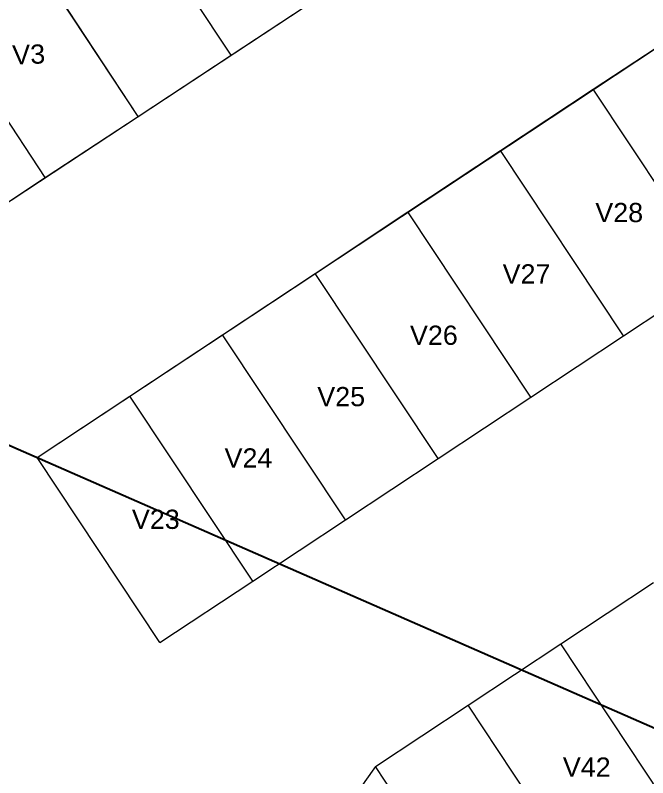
# Model space of a CAD drawing. Header units: metres. Extents: x -71 to 881, y -503 to 661.
# Drawn here: x 195.52 to 209.75, y 564.47 to 581.63 of the extents above; entities that cross this region are included whole.
import ezdxf

# ---------------------------------------------------------------- set-up
doc = ezdxf.new("R2010")
doc.units = ezdxf.units.M
doc.layers.add('04. Pisos', color=8, linetype='Continuous', lineweight=5)
doc.layers.add('05. Textos', color=5, linetype='Continuous', lineweight=0)
doc.styles.get("Standard").update_dxf_attribs({"font": 'arial.ttf'})

msp = doc.modelspace()

# ---------------------------------------------------------------- linework, layer by layer
at = {"color": 240, "true_color": 0xed1f24}
msp.add_lwpolyline([(19.792, 661.398), (71.019, 593.367), (166.383, 584.675), (221.504, 560.498), (272.445, 526.157), (279.494, 486.424), (249.184, 452.918), (220.524, 401.871), (211.24, 381.735), (204.391, 371.855)], dxfattribs=at)
at = {"layer": '04. Pisos'}
for p, q in [((192.022, 575.222), (238.14, 605.624)), ((200.375, 580.728), (197.623, 584.903)), ((200.375, 580.728), (197.623, 584.903)), ((198.285, 579.35), (195.533, 583.525)), ((198.288, 579.352), (195.536, 583.527)), ((196.198, 577.974), (193.446, 582.149)), ((196.198, 577.974), (193.446, 582.149)), ((200.375, 580.728), (202.463, 582.104)), ((208.521, 579.961), (210.605, 581.342)), ((198.288, 579.352), (200.375, 580.728)), ((206.437, 578.581), (208.521, 579.961)), ((211.282, 575.793), (208.521, 579.961)), ((211.282, 575.793), (208.521, 579.961)), ((196.198, 577.974), (198.285, 579.35)), ((204.353, 577.2), (206.437, 578.581)), ((209.198, 574.412), (206.437, 578.581)), ((209.198, 574.412), (206.437, 578.581)), ((194.111, 576.599), (196.198, 577.974)), ((202.269, 575.819), (204.353, 577.2)), ((207.114, 573.032), (204.353, 577.2)), ((207.114, 573.032), (204.353, 577.2)), ((200.184, 574.439), (202.269, 575.819)), ((205.03, 571.651), (202.269, 575.819)), ((205.03, 571.651), (202.269, 575.819)), ((209.198, 574.412), (211.282, 575.793)), ((198.1, 573.058), (200.184, 574.439)), ((202.946, 570.27), (200.184, 574.439)), ((202.946, 570.27), (200.184, 574.439)), ((207.114, 573.032), (209.198, 574.412)), ((196.016, 571.677), (198.1, 573.058)), ((200.862, 568.89), (198.1, 573.058)), ((200.862, 568.89), (198.1, 573.058)), ((205.03, 571.651), (207.114, 573.032)), ((198.777, 567.509), (196.016, 571.677)), ((202.946, 570.27), (205.03, 571.651)), ((200.862, 568.89), (202.946, 570.27)), ((198.777, 567.509), (200.862, 568.89)), ((207.791, 567.483), (209.875, 568.863)), ((205.707, 566.102), (207.791, 567.483)), ((210.553, 563.314), (207.791, 567.483)), ((210.553, 563.314), (207.791, 567.483)), ((203.623, 564.721), (205.707, 566.102)), ((208.468, 561.934), (205.707, 566.102)), ((208.468, 561.934), (205.707, 566.102)), ((206.384, 560.553), (203.623, 564.721))]:
    msp.add_line(p, q, dxfattribs=at)
msp.add_lwpolyline([(196.016, 571.677), (211.912, 582.207), (233.45, 597.625), (245.294, 606.466), (247.073, 608.102)], dxfattribs=at)
msp.add_arc((212.6, 558.082), 11.165, 143.513, 209.0032, dxfattribs=at)

# ---------------------------------------------------------------- texts
at = {"layer": '05. Textos', "insert": (195.448, 580.948), "char_height": 0.4326, "attachment_point": 1, "rotation": 2.1872}
msp.add_mtext_dynamic_manual_height_columns('V3', width=1.21171, gutter_width=2.163, heights=[0], dxfattribs=at)
at = {"layer": '05. Textos', "char_height": 0.4326, "attachment_point": 1}
for s, insert in [('V28', (208.567, 577.404)), ('V27', (206.483, 576.023)), ('V26', (204.399, 574.643)), ('V25', (202.315, 573.262)), ('V24', (200.23, 571.881)), ('V23', (198.146, 570.501)), ('V42', (207.837, 564.925))]:
    msp.add_mtext_dynamic_manual_height_columns(s, width=1.21171, gutter_width=2.163, heights=[0], dxfattribs=dict(at, insert=insert))

doc.saveas('drawing.dxf')
